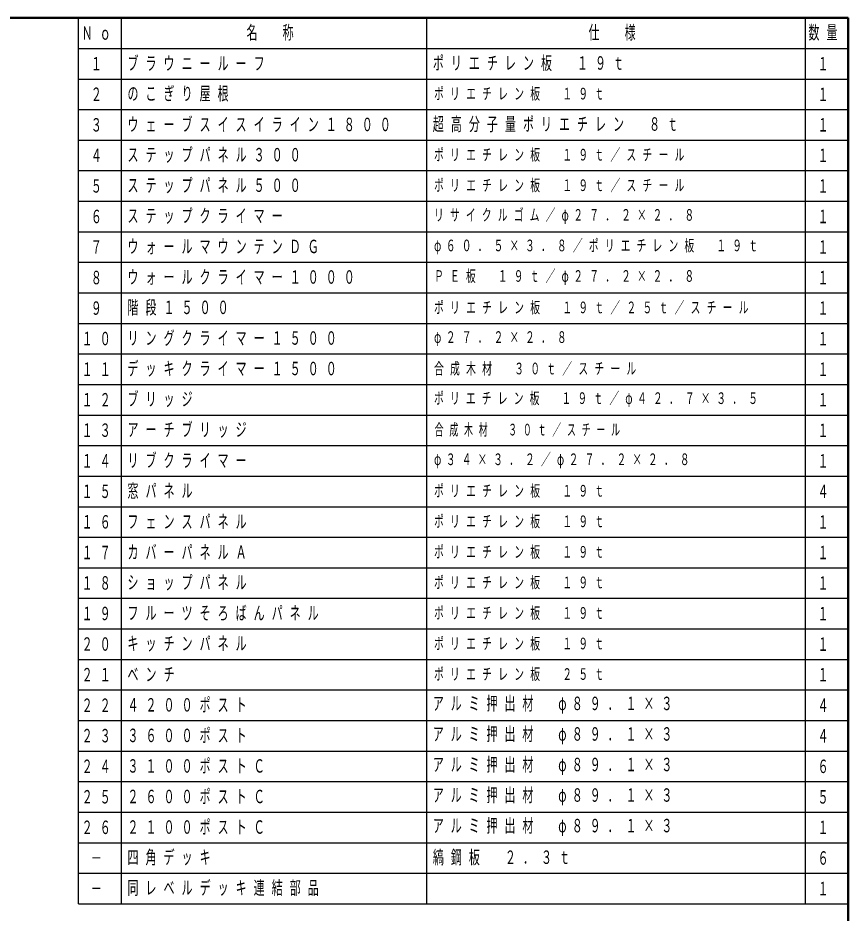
# Model space of a CAD drawing. Units: millimetres on the paper. Extents: x -385 to 0, y -594 to 267.
# Drawn here: x -135.9 to 0, y 120.5 to 267 of the extents above; entities that cross this region are included whole.
import ezdxf
from ezdxf.enums import TextEntityAlignment as Align

# ---------------------------------------------------------------- set-up
doc = ezdxf.new("R2010")
doc.units = ezdxf.units.MM
doc.layers.add('CLASS1', color=7, linetype='Continuous', lineweight=13)
doc.layers.add('NAKAMURA図枠', color=7, linetype='Continuous', lineweight=13)
doc.styles.add('ＭＳ ゴシック', font='')
doc.styles.get('ＭＳ ゴシック').set_extended_font_data('MS Gothic')

msp = doc.modelspace()

# ---------------------------------------------------------------- linework, layer by layer
at = {"layer": 'CLASS1', "lineweight": 25}
for p, q in [((-126, 267), (0, 267)), ((-126, 122), (-126, 267)), ((-119, 122), (-119, 267)), ((-69, 122), (-69, 267)), ((-7, 122), (-7, 267)), ((0, 122), (0, 267)), ((-126, 262), (0, 262)), ((-126, 257), (0, 257)), ((-126, 252), (0, 252)), ((-126, 247), (0, 247)), ((-126, 242), (0, 242)), ((-126, 237), (0, 237)), ((-126, 232), (0, 232)), ((-126, 227), (0, 227)), ((-126, 222), (0, 222)), ((-126, 217), (0, 217)), ((-126, 212), (0, 212)), ((-126, 207), (0, 207)), ((-126, 202), (0, 202)), ((-126, 197), (0, 197)), ((-126, 192), (0, 192)), ((-126, 187), (0, 187)), ((-126, 182), (0, 182)), ((-126, 177), (0, 177)), ((-126, 172), (0, 172)), ((-126, 167), (0, 167)), ((-126, 162), (0, 162)), ((-126, 157), (0, 157)), ((-126, 152), (0, 152)), ((-126, 147), (0, 147)), ((-126, 142), (0, 142)), ((-126, 137), (0, 137)), ((-126, 132), (0, 132)), ((-126, 127), (0, 127)), ((-126, 122), (0, 122))]:
    msp.add_line(p, q, dxfattribs=at)
at = {"layer": 'NAKAMURA図枠', "lineweight": 50}
for p, q in [((0, 267), (-385, 267)), ((0, 0), (0, 267))]:
    msp.add_line(p, q, dxfattribs=at)

# ---------------------------------------------------------------- texts
at = {"layer": 'CLASS1', "style": 'ＭＳ ゴシック', "width": 0.6}
for s, p in [('１', (-124, 259.5)), ('１', (-5, 259.5)), ('２', (-124, 254.5)), ('１', (-5, 254.5)), ('３', (-124, 249.5)), ('１', (-5, 249.5)), ('４', (-124, 244.5)), ('１', (-5, 244.5)), ('５', (-124, 239.5)), ('１', (-5, 239.5)), ('６', (-124, 234.5)), ('１', (-5, 234.5)), ('７', (-124, 229.5)), ('１', (-5, 229.5)), ('８', (-124, 224.5)), ('１', (-5, 224.5)), ('９', (-124, 219.5)), ('１', (-5, 219.5)), ('１', (-5, 214.5)), ('１', (-5, 209.5)), ('１', (-5, 204.5)), ('１', (-5, 199.5)), ('１', (-5, 194.5)), ('４', (-5, 189.5)), ('１', (-5, 184.5)), ('１', (-5, 179.5)), ('１', (-5, 174.5)), ('１', (-5, 169.5)), ('１', (-5, 164.5)), ('１', (-5, 159.5)), ('４', (-5, 154.5)), ('４', (-5, 149.5)), ('６', (-5, 144.5)), ('５', (-5, 139.5)), ('１', (-5, 134.5)), ('６', (-5, 129.5)), ('－', (-124, 129.5)), ('－', (-124, 124.5)), ('１', (-5, 124.5))]:
    msp.add_text(s, height=2.199, dxfattribs=at).set_placement(p, align=Align.MIDDLE_LEFT)
at = {"layer": 'CLASS1', "attachment_point": 4, "style": 'ＭＳ ゴシック'}
for s, insert, char_height in [('\\T1.64;\\W0.6;Ｎｏ', (-125.5, 264.5), 2.199), ('\\T1.64;\\W0.6;名\u3000称', (-98.5, 264.5), 2.199), ('\\T1.64;\\W0.6;仕\u3000様', (-42.5, 264.5), 2.199), ('\\T1.64;\\W0.6;数量', (-6.5, 264.5), 2.199), ('\\T1.64;\\W0.6;ブラウニールーフ', (-118, 259.5), 2.199), ('\\T1.64;\\W0.6;ポリエチレン板\u3000１９ｔ', (-68, 259.5), 2.199), ('\\T1.64;\\W0.6;のこぎり屋根', (-118, 254.5), 2.199), ('\\T1.64;\\W0.6;ポリエチレン板\u3000１９ｔ', (-67.8, 254.5), 1.906), ('\\T1.64;\\W0.6;ウェーブスイスイライン１８００', (-118, 249.5), 2.199), ('\\T1.64;\\W0.6;超高分子量ポリエチレン\u3000８ｔ', (-68, 249.5), 2.199), ('\\T1.64;\\W0.6;ステップパネル３００', (-118, 244.5), 2.199), ('\\T1.64;\\W0.6;ポリエチレン板\u3000１９ｔ／スチール', (-67.8, 244.5), 1.906), ('\\T1.64;\\W0.6;ステップパネル５００', (-118, 239.5), 2.199), ('\\T1.64;\\W0.6;ポリエチレン板\u3000１９ｔ／スチール', (-67.8, 239.5), 1.906), ('\\T1.64;\\W0.6;ステップクライマー', (-118, 234.5), 2.199), ('\\T1.63;\\W0.6;リサイクルゴム／φ２７．２×２．８', (-67.8, 234.5), 1.906), ('\\T1.64;\\W0.6;ウォールマウンテンＤＧ', (-118, 229.5), 2.199), ('\\T1.63;\\W0.6;φ６０．５×３．８／ポリエチレン板\u3000１９ｔ', (-67.8, 229.5), 1.906), ('\\T1.64;\\W0.6;ウォールクライマー１０００', (-118, 224.5), 2.199), ('\\T1.63;\\W0.6;ＰＥ板\u3000１９ｔ／φ２７．２×２．８', (-67.8, 224.5), 1.906), ('\\T1.64;\\W0.6;階段１５００', (-118, 219.5), 2.199), ('\\T1.64;\\W0.6;ポリエチレン板\u3000１９ｔ／２５ｔ／スチール', (-67.8, 219.5), 1.906), ('\\T1.64;\\W0.6;１０', (-125.5, 214.5), 2.199), ('\\T1.64;\\W0.6;リングクライマー１５００', (-118, 214.5), 2.199), ('\\T1.63;\\W0.6;φ２７．２×２．８', (-67.8, 214.5), 1.906), ('\\T1.64;\\W0.6;デッキクライマー１５００', (-118, 209.5), 2.199), ('\\T1.64;\\W0.6;１１', (-125.5, 209.5), 2.199), ('\\T1.64;\\W0.6;合成木材\u3000３０ｔ／スチール', (-67.8, 209.5), 1.906), ('\\T1.64;\\W0.6;１２', (-125.5, 204.5), 2.199), ('\\T1.64;\\W0.6;ブリッジ', (-118, 204.5), 2.199), ('\\T1.63;\\W0.6;ポリエチレン板\u3000１９ｔ／φ４２．７×３．５', (-67.8, 204.5), 1.906), ('\\T1.64;\\W0.6;アーチブリッジ', (-118, 199.5), 2.199), ('\\T1.64;\\W0.55;合成木材\u3000３０ｔ／スチール', (-67.7, 199.5), 1.906), ('\\T1.64;\\W0.6;１３', (-125.5, 199.5), 2.199), ('\\T1.64;\\W0.6;１４', (-125.5, 194.5), 2.199), ('\\T1.64;\\W0.6;リブクライマー', (-118, 194.5), 2.199), ('\\T1.63;\\W0.6;φ３４×３．２／φ２７．２×２．８', (-67.8, 194.5), 1.906), ('\\T1.64;\\W0.6;１５', (-125.5, 189.5), 2.199), ('\\T1.64;\\W0.6;窓パネル', (-118, 189.5), 2.199), ('\\T1.64;\\W0.6;ポリエチレン板\u3000１９ｔ', (-67.8, 189.5), 1.906), ('\\T1.64;\\W0.6;１６', (-125.5, 184.5), 2.199), ('\\T1.64;\\W0.6;フェンスパネル', (-118, 184.5), 2.199), ('\\T1.64;\\W0.6;ポリエチレン板\u3000１９ｔ', (-67.8, 184.5), 1.906), ('\\T1.64;\\W0.6;１７', (-125.5, 179.5), 2.199), ('\\T1.64;\\W0.6;カバーパネルＡ', (-118, 179.5), 2.199), ('\\T1.64;\\W0.6;ポリエチレン板\u3000１９ｔ', (-67.8, 179.5), 1.906), ('\\T1.64;\\W0.6;ショップパネル', (-118, 174.5), 2.199), ('\\T1.64;\\W0.6;ポリエチレン板\u3000１９ｔ', (-67.8, 174.5), 1.906), ('\\T1.64;\\W0.6;１８', (-125.5, 174.5), 2.199), ('\\T1.64;\\W0.6;１９', (-125.5, 169.5), 2.199), ('\\T1.64;\\W0.6;フルーツそろばんパネル', (-118, 169.5), 2.199), ('\\T1.64;\\W0.6;ポリエチレン板\u3000１９ｔ', (-67.8, 169.5), 1.906), ('\\T1.64;\\W0.6;２０', (-125.5, 164.5), 2.199), ('\\T1.64;\\W0.6;キッチンパネル', (-118, 164.5), 2.199), ('\\T1.64;\\W0.6;ポリエチレン板\u3000１９ｔ', (-67.8, 164.5), 1.906), ('\\T1.64;\\W0.6;２１', (-125.5, 159.5), 2.199), ('\\T1.64;\\W0.6;ベンチ', (-118, 159.5), 2.199), ('\\T1.64;\\W0.6;ポリエチレン板\u3000２５ｔ', (-67.8, 159.5), 1.906), ('\\T1.64;\\W0.6;２２', (-125.5, 154.5), 2.199), ('\\T1.64;\\W0.6;４２００ポスト', (-118, 154.5), 2.199), ('\\T1.63;\\W0.6;アルミ押出材\u3000φ８９．１×３', (-68, 154.5), 2.199), ('\\T1.64;\\W0.6;３６００ポスト', (-118, 149.5), 2.199), ('\\T1.63;\\W0.6;アルミ押出材\u3000φ８９．１×３', (-68, 149.5), 2.199), ('\\T1.64;\\W0.6;２３', (-125.5, 149.5), 2.199), ('\\T1.64;\\W0.6;２４', (-125.5, 144.5), 2.199), ('\\T1.64;\\W0.6;３１００ポストＣ', (-118, 144.5), 2.199), ('\\T1.63;\\W0.6;アルミ押出材\u3000φ８９．１×３', (-68, 144.5), 2.199), ('\\T1.64;\\W0.6;２６００ポストＣ', (-118, 139.5), 2.199), ('\\T1.63;\\W0.6;アルミ押出材\u3000φ８９．１×３', (-68, 139.5), 2.199), ('\\T1.64;\\W0.6;２５', (-125.5, 139.5), 2.199), ('\\T1.64;\\W0.6;２６', (-125.5, 134.5), 2.199), ('\\T1.64;\\W0.6;２１００ポストＣ', (-118, 134.5), 2.199), ('\\T1.63;\\W0.6;アルミ押出材\u3000φ８９．１×３', (-68, 134.5), 2.199), ('\\T1.64;\\W0.6;四角デッキ', (-118, 129.5), 2.199), ('\\T1.64;\\W0.6;縞鋼板\u3000２．３ｔ', (-68, 129.5), 2.199), ('\\T1.64;\\W0.6;同レベルデッキ連結部品', (-118, 124.5), 2.199)]:
    msp.add_mtext(s, dxfattribs=dict(at, insert=insert, char_height=char_height))

doc.saveas('drawing.dxf')
